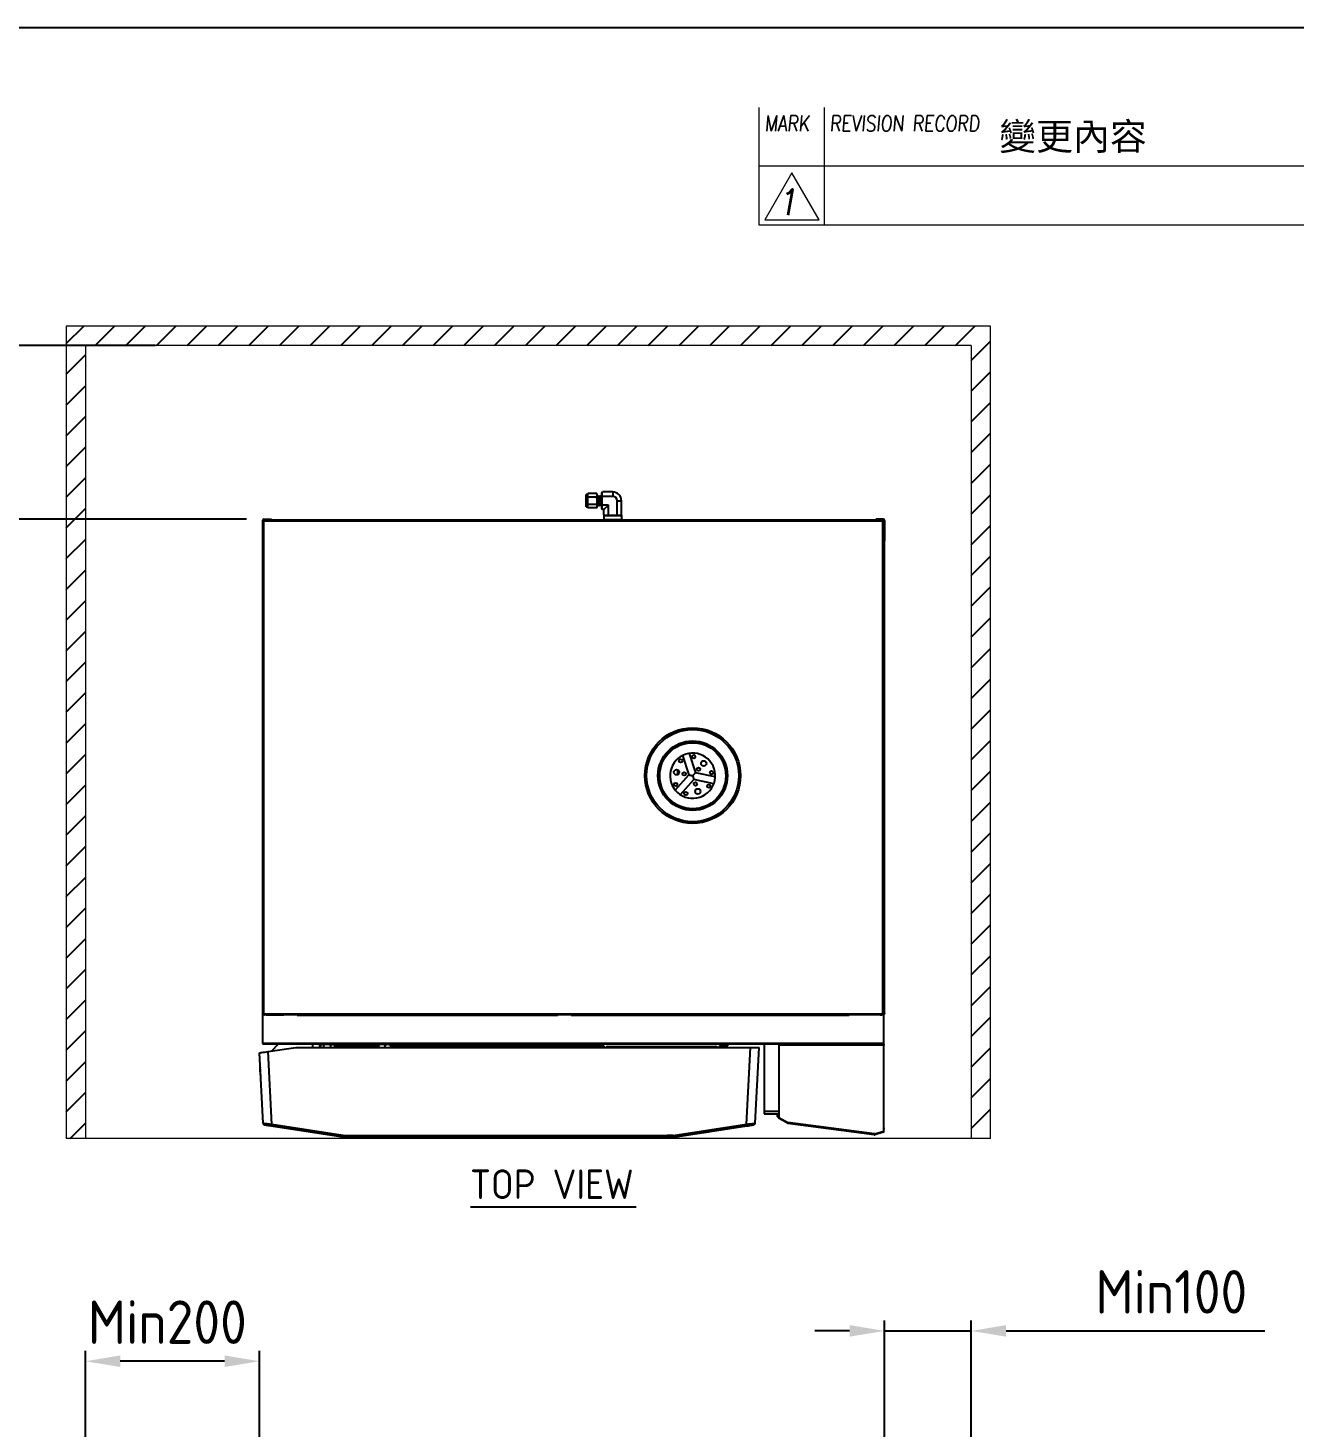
# Model space of a CAD drawing. Header units: millimetres. Extents: x 0 to 4395, y 0 to 3090.
# Drawn here: x 1574 to 3031, y 1479 to 3090 of the extents above; entities that cross this region are included whole.
import ezdxf

# ---------------------------------------------------------------- set-up
doc = ezdxf.new("R2010")
doc.units = ezdxf.units.MM
doc.header["$LTSCALE"] = 10
doc.header["$PDSIZE"] = -1
doc.linetypes.add('HIDDEN', pattern=[1.905, 1.27, -0.635])
for name, color, linetype in [('D', 102, 'Continuous'), ('H', 2, 'HIDDEN'), ('T', 4, 'Continuous')]:
    doc.layers.add(name, color=color, linetype=linetype)
doc.layers.add('F', color=7, linetype='Continuous', lineweight=15)
doc.layers.add('S', color=4, linetype='Continuous', lineweight=15)
doc.styles.get("Standard").update_dxf_attribs({"font": 'KAIU.TTF'})
doc.styles.add('STU25', font='isocp2.shx')
doc.styles.add('Text', font='romans.shx', dxfattribs={"width": 0.8, "oblique": 10})
doc.dimstyles.new('STU25', dxfattribs={"dimscale": 20, "dimtxt": 2.5, "dimasz": 2, "dimexe": 0.6, "dimexo": 1, "dimgap": 1, "dimtad": 1, "dimdsep": 46, "dimtxsty": 'STU25', "dimcen": 2, "dimazin": 2, "dimtfac": 1, "dimtmove": 0, "dimatfit": 3, "dimfxl": 0, "dimtolj": 1, "dimtzin": 0, "dimarcsym": 0})

# ---------------------------------------------------------------- blocks, each defined once
blk = doc.blocks.new('*D13')
at = {"layer": 'D', "color": 0, "lineweight": -2}
for p, q in [((1639.7, 1466.1), (1639.7, 1567.9)), ((1839.7, 1285.8), (1839.7, 1567.9)), ((1799.7, 1555.9), (1679.7, 1555.9))]:
    blk.add_line(p, q, dxfattribs=at)
at = {"layer": 'D', "color": 0}
for points in [[(1679.7, 1562.6), (1679.7, 1549.3), (1639.7, 1555.9)], [(1799.7, 1549.3), (1799.7, 1562.6), (1839.7, 1555.9)]]:
    blk.add_solid(points, dxfattribs=at)
at = {"layer": 'Defpoints', "color": 0}
for p in [(1639.7, 1555.9), (1639.7, 1446.1), (1839.7, 1265.8)]:
    blk.add_point(p, dxfattribs=at)
at = {"layer": 'D', "color": 0, "insert": (1733.8, 1600.9), "char_height": 50, "attachment_point": 5, "style": 'STU25'}
blk.add_mtext('\\A1;Min200', dxfattribs=at)
blk = doc.blocks.new('*D14')
at = {"layer": 'D', "color": 0, "lineweight": -2}
for p, q in [((2558.7, 1349.1), (2558.7, 1602.8)), ((2658.7, 1466.1), (2658.7, 1602.8)), ((2518.7, 1590.8), (2478.7, 1590.8)), ((2558.7, 1590.8), (2658.7, 1590.8)), ((2698.7, 1590.8), (2996.3, 1590.8))]:
    blk.add_line(p, q, dxfattribs=at)
at = {"layer": 'D', "color": 0}
for points in [[(2518.7, 1584.2), (2518.7, 1597.5), (2558.7, 1590.8)], [(2698.7, 1597.5), (2698.7, 1584.2), (2658.7, 1590.8)]]:
    blk.add_solid(points, dxfattribs=at)
at = {"layer": 'Defpoints', "color": 0}
for p in [(2658.7, 1590.8), (2658.7, 1446.1), (2558.7, 1329.1)]:
    blk.add_point(p, dxfattribs=at)
at = {"layer": 'D', "color": 0, "insert": (2888.8, 1635.8), "char_height": 50, "attachment_point": 5, "style": 'STU25'}
blk.add_mtext('\\A1;Min100', dxfattribs=at)
blk = doc.blocks.new('*D15')
at = {"layer": 'D', "color": 0, "lineweight": -2}
for p, q in [((1719.7, 2724.8), (1464.4, 2724.8)), ((1476.4, 2564.8), (1476.4, 2684.8)), ((1825, 2524.8), (1464.4, 2524.8)), ((1476.4, 2524.8), (1476.4, 2199.7))]:
    blk.add_line(p, q, dxfattribs=at)
at = {"layer": 'D', "color": 0}
for points in [[(1483.1, 2684.8), (1469.8, 2684.8), (1476.4, 2724.8)], [(1469.8, 2564.8), (1483.1, 2564.8), (1476.4, 2524.8)]]:
    blk.add_solid(points, dxfattribs=at)
at = {"layer": 'Defpoints', "color": 0}
for p in [(1476.4, 2724.8), (1739.7, 2724.8), (1845, 2524.8)]:
    blk.add_point(p, dxfattribs=at)
at = {"layer": 'D', "color": 0, "insert": (1431.4, 2312.2), "char_height": 50, "attachment_point": 5, "rotation": 90, "style": 'STU25'}
blk.add_mtext('\\A1;Min200', dxfattribs=at)

msp = doc.modelspace()

# ---------------------------------------------------------------- hatches: boundary and pattern name
at = {"layer": 'H', "ltscale": 5}
h = msp.add_hatch(dxfattribs=at)
h.set_pattern_fill('ANSI31', color=256, scale=200, style=0)
h.set_pattern_definition([(45, (193656.43, 13428.343), (-17.6776695, 17.6776695), [])])
h.paths.add_polyline_path([(1617.451, 2746.992), (1617.451, 1812.367), (1639.673, 1812.367), (1639.673, 2724.77), (2658.672, 2724.77), (2658.672, 1812.367), (2680.894, 1812.367), (2680.894, 2746.992)])

# ---------------------------------------------------------------- linework, layer by layer
at = {"color": 7, "linetype": 'Continuous', "lineweight": 25}
for p, q in [((2215.819, 2553.166), (2215.692, 2553.039)), ((2215.692, 2539.005), (2215.692, 2553.039)), ((2216.962, 2553.166), (2215.819, 2553.166)), ((2215.819, 2553.166), (2215.819, 2538.878)), ((2217.6, 2554.271), (2216.962, 2553.166)), ((2216.962, 2552.209), (2216.962, 2553.166)), ((2216.962, 2546.022), (2216.962, 2552.209)), ((2216.962, 2539.835), (2216.962, 2546.022)), ((2227.754, 2554.271), (2217.6, 2554.271)), ((2227.754, 2550.146), (2217.6, 2550.146)), ((2228.392, 2553.166), (2227.754, 2554.271)), ((2228.392, 2552.209), (2228.392, 2553.166)), ((2228.392, 2546.022), (2228.392, 2552.209)), ((2228.392, 2539.835), (2228.392, 2546.022)), ((2228.932, 2551.578), (2228.773, 2551.578)), ((2230.202, 2551.578), (2230.043, 2551.578)), ((2230.654, 2550.69), (2230.667, 2550.745)), ((2231.586, 2551.402), (2231.41, 2551.578)), ((2231.41, 2550.959), (2231.41, 2551.578)), ((2231.924, 2550.699), (2231.932, 2550.737)), ((2232.372, 2550.616), (2232.162, 2550.825)), ((2233.472, 2550.616), (2232.372, 2550.616)), ((2232.372, 2541.428), (2232.372, 2550.616)), ((2234.252, 2556.104), (2233.472, 2554.753)), ((2233.472, 2554.753), (2233.472, 2553.583)), ((2233.472, 2553.583), (2233.472, 2546.022)), ((2233.472, 2546.022), (2233.472, 2538.46)), ((2246.172, 2556.104), (2234.252, 2556.104)), ((2246.172, 2551.063), (2234.252, 2551.063)), ((2246.172, 2556.104), (2246.172, 2551.063)), ((2251.213, 2546.022), (2256.254, 2546.022)), ((2251.213, 2529.853), (2251.213, 2546.022)), ((2256.254, 2529.853), (2256.254, 2546.022)), ((2215.692, 2539.005), (2215.819, 2538.878)), ((2215.819, 2538.878), (2216.962, 2538.878)), ((2216.962, 2538.878), (2216.962, 2539.835)), ((2216.962, 2538.878), (2217.6, 2537.773)), ((2227.754, 2541.898), (2217.6, 2541.898)), ((2227.754, 2537.773), (2217.6, 2537.773)), ((2227.754, 2537.773), (2228.392, 2538.878)), ((2228.392, 2538.878), (2228.392, 2539.835)), ((2229.408, 2540.466), (2229.567, 2540.466)), ((2230.678, 2540.466), (2230.837, 2540.466)), ((2231.771, 2540.827), (2232.372, 2541.428)), ((2232.372, 2541.428), (2233.472, 2541.428)), ((2233.472, 2538.46), (2233.472, 2537.291)), ((2233.472, 2537.291), (2234.252, 2535.94)), ((2241.131, 2540.981), (2234.252, 2540.981)), ((2236.09, 2535.94), (2234.252, 2535.94)), ((2241.131, 2540.981), (2236.09, 2535.94)), ((2236.09, 2529.853), (2236.09, 2535.94)), ((2236.09, 2529.853), (2237.441, 2529.073)), ((2241.131, 2529.853), (2241.131, 2540.981)), ((2254.903, 2529.073), (2256.254, 2529.853)), ((1843.172, 2523.77), (1844.272, 2523.77)), ((1843.172, 2523.77), (1843.172, 1955.82)), ((1844.272, 2523.77), (1844.272, 2522.67)), ((2557.072, 2523.77), (1844.272, 2523.77)), ((1844.272, 2522.67), (1844.272, 1955.82)), ((2557.072, 2522.67), (1844.272, 2522.67)), ((1844.972, 2523.77), (1844.972, 2524.77)), ((1844.972, 2524.77), (1851.672, 2524.77)), ((1851.672, 2523.77), (1851.672, 2524.77)), ((1851.672, 2524.77), (1853.672, 2524.77)), ((1853.672, 2524.77), (1853.672, 2523.77)), ((2235.772, 2528.755), (2235.772, 2523.987)), ((2256.254, 2529.073), (2236.09, 2529.073)), ((2256.571, 2523.987), (2256.571, 2528.755)), ((2548.672, 2524.77), (2548.672, 2523.77)), ((2550.672, 2524.77), (2548.672, 2524.77)), ((2550.672, 2523.77), (2550.672, 2524.77)), ((2557.372, 2524.77), (2550.672, 2524.77)), ((2557.072, 2523.77), (2557.072, 2522.67)), ((2557.072, 2523.77), (2558.172, 2523.77)), ((2557.072, 1955.82), (2557.072, 2522.67)), ((2557.372, 2523.77), (2557.372, 2524.77)), ((2558.172, 1955.82), (2558.172, 2523.77)), ((2558.672, 2523.47), (2558.672, 2499.77)), ((2558.172, 2499.77), (2558.672, 2499.77)), ((2558.672, 1955.82), (2558.672, 2499.77)), ((2333.983, 2255.32), (2341.255, 2233.099)), ((2326.38, 2252.832), (2333.652, 2230.611)), ((2318.044, 2213.202), (2333.652, 2230.611)), ((2320.965, 2230.855), (2320.965, 2236.288)), ((2324, 2207.862), (2339.608, 2225.27)), ((2362.489, 2220.457), (2339.608, 2225.27)), ((2364.136, 2228.286), (2341.255, 2233.099)), ((1843.172, 1955.82), (1844.272, 1955.82)), ((1843.172, 1955.82), (1843.172, 1954.77)), ((1844.172, 1954.77), (1843.172, 1954.77)), ((1843.172, 1954.66), (1843.172, 1921.67)), ((1883.172, 1954.66), (1843.172, 1954.66)), ((1844.172, 1954.77), (1844.172, 1955.82)), ((1844.172, 1954.949), (1844.272, 1954.882)), ((1844.272, 1955.82), (2557.072, 1955.82)), ((1844.272, 1954.77), (1844.272, 1955.82)), ((1844.272, 1954.77), (2557.072, 1954.77)), ((1845.172, 1954.77), (1845.172, 1954.67)), ((1845.672, 1954.77), (1845.672, 1954.67)), ((1847.472, 1954.67), (1845.672, 1954.67)), ((1846.372, 1954.66), (1846.372, 1954.67)), ((1847.472, 1954.67), (1867.672, 1954.67)), ((1850.372, 1954.67), (1850.372, 1954.66)), ((1850.472, 1954.67), (1850.472, 1954.66)), ((1852.472, 1954.67), (1852.472, 1954.66)), ((1883.172, 1954.67), (1883.172, 1954.77)), ((2183.172, 1954.67), (1883.172, 1954.67)), ((1883.172, 1954.67), (1883.172, 1954.66)), ((1883.172, 1954.66), (2183.172, 1954.66)), ((1883.172, 1954.66), (1883.172, 1953.65)), ((2183.172, 1953.65), (1883.172, 1953.65)), ((2183.172, 1954.77), (2183.172, 1954.67)), ((2183.172, 1954.66), (2183.172, 1954.67)), ((2198.172, 1954.66), (2183.172, 1954.66)), ((2183.172, 1953.65), (2183.172, 1954.66)), ((2184.272, 1954.66), (2184.272, 1954.77)), ((2198.172, 1954.67), (2198.172, 1954.77)), ((2198.172, 1954.67), (2198.172, 1954.66)), ((2198.172, 1954.66), (2518.172, 1954.66)), ((2198.172, 1954.66), (2198.172, 1953.65)), ((2518.172, 1953.65), (2198.172, 1953.65)), ((2518.172, 1954.77), (2518.172, 1954.67)), ((2518.172, 1954.66), (2518.172, 1954.67)), ((2518.172, 1953.65), (2518.172, 1954.66)), ((2558.172, 1954.66), (2518.172, 1954.66)), ((2530.672, 1954.77), (2530.672, 1954.67)), ((2532.472, 1954.67), (2530.672, 1954.67)), ((2553.872, 1954.67), (2532.472, 1954.67)), ((2546.972, 1954.66), (2546.972, 1954.67)), ((2548.872, 1954.66), (2548.872, 1954.67)), ((2550.872, 1954.66), (2550.872, 1954.67)), ((2550.972, 1954.66), (2550.972, 1954.67)), ((2553.872, 1954.67), (2555.672, 1954.67)), ((2554.972, 1954.67), (2554.972, 1954.66)), ((2555.672, 1954.77), (2555.672, 1954.67)), ((2556.172, 1954.67), (2556.172, 1954.77)), ((2557.072, 1955.82), (2557.072, 1954.77)), ((2557.072, 1955.82), (2558.172, 1955.82)), ((2557.172, 1954.882), (2557.072, 1954.949)), ((2557.172, 1955.82), (2557.172, 1954.77)), ((2557.172, 1954.77), (2558.172, 1954.77)), ((2558.172, 1955.82), (2558.672, 1955.82)), ((2558.172, 1954.77), (2558.172, 1955.82)), ((2558.172, 1921.67), (2558.172, 1954.66)), ((1844.182, 1921.67), (1843.172, 1921.67)), ((2557.162, 1921.67), (1844.182, 1921.67)), ((1844.182, 1921.67), (1844.182, 1920.66)), ((2557.162, 1920.66), (1844.182, 1920.66)), ((1861.172, 1920.66), (1853.724, 1912.864)), ((1901.172, 1916.865), (1901.172, 1920.66)), ((1908.672, 1920.66), (1908.672, 1918.91)), ((1910.136, 1920.16), (1910.136, 1916.865)), ((1911.272, 1920.66), (1910.502, 1920.335)), ((1913.397, 1920.16), (1913.397, 1916.865)), ((1921.433, 1920.16), (1921.433, 1916.865)), ((1925.842, 1920.335), (1925.072, 1920.66)), ((1926.207, 1920.16), (1925.823, 1920.29)), ((1926.207, 1920.16), (1926.207, 1916.865)), ((1975.795, 1920.16), (1975.795, 1916.865)), ((1976.623, 1920.16), (1976.623, 1916.865)), ((1984, 1920.16), (1984, 1916.865)), ((1990.549, 1920.16), (1990.549, 1916.865)), ((2226.552, 1918.66), (2226.552, 1920.66)), ((2226.552, 1918.66), (2229.552, 1918.66)), ((2229.302, 1918.66), (2232.411, 1916.865)), ((2229.552, 1918.66), (2229.552, 1920.66)), ((2229.552, 1918.66), (2236.094, 1918.66)), ((2235.594, 1916.865), (2235.594, 1918.66)), ((2240.609, 1918.16), (2364.495, 1918.16)), ((2240.609, 1917.66), (2240.609, 1918.16)), ((2364.495, 1917.66), (2240.609, 1917.66)), ((2298.522, 1916.865), (2298.536, 1917.66)), ((2300.98, 1916.865), (2300.561, 1917.66)), ((2304.499, 1917.66), (2304.137, 1916.865)), ((2306.568, 1917.66), (2306.581, 1916.865)), ((2364.495, 1917.66), (2364.495, 1918.16)), ((2369.01, 1918.66), (2375.552, 1918.66)), ((2369.51, 1918.66), (2369.51, 1916.865)), ((2375.802, 1918.66), (2372.693, 1916.865)), ((2375.552, 1918.66), (2375.552, 1920.66)), ((2375.552, 1918.66), (2378.552, 1918.66)), ((2378.552, 1918.66), (2378.552, 1920.66)), ((2420.472, 1920.66), (2420.472, 1843.763)), ((2437.172, 1920.66), (2437.172, 1919.56)), ((2437.172, 1919.56), (2437.172, 1836.295)), ((2558.172, 1919.56), (2437.172, 1919.56)), ((2438.172, 1920.655), (2438.172, 1920.66)), ((2558.172, 1921.67), (2557.162, 1921.67)), ((2557.162, 1920.66), (2557.162, 1921.67)), ((2557.172, 1920.66), (2557.162, 1920.66)), ((2557.172, 1920.66), (2558.172, 1920.66)), ((2557.172, 1920.66), (2557.172, 1920.655)), ((2558.172, 1920.66), (2558.172, 1919.56)), ((2558.172, 1820.49), (2558.172, 1919.56)), ((1843.916, 1829.88), (1839.673, 1910.835)), ((1849.634, 1912.273), (1881.439, 1916.865)), ((1854.016, 1828.649), (1849.634, 1912.273)), ((1881.439, 1916.865), (2404.59, 1916.865)), ((2399.966, 1828.624), (2404.59, 1916.865)), ((2410.066, 1829.856), (2414.626, 1916.865)), ((2420.472, 1843.763), (2437.172, 1843.763)), ((2420.472, 1843.763), (2420.472, 1840.763)), ((2420.472, 1840.763), (2437.172, 1840.763)), ((2435.825, 1837.235), (2435.829, 1840.763)), ((2436.825, 1837.233), (2435.825, 1837.235)), ((2436.875, 1837.147), (2436.373, 1836.281)), ((2436.825, 1837.233), (2436.829, 1840.763)), ((2437.172, 1836.974), (2436.875, 1837.147)), ((1845.621, 1828), (1938.334, 1813.913)), ((1853.714, 1826.767), (1938.152, 1813.918)), ((1854.016, 1828.649), (1938.3, 1815.823)), ((2315.841, 1815.823), (2399.966, 1828.624)), ((2315.989, 1813.918), (2400.268, 1826.743)), ((2356.285, 1820.061), (2364.289, 1821.276)), ((2393.522, 1825.718), (2364.29, 1821.276)), ((2408.362, 1827.974), (2407.838, 1827.894)), ((2408.361, 1827.974), (2408.362, 1827.974)), ((2437.33, 1835.728), (2436.373, 1836.281)), ((2437.172, 1836.295), (2447.657, 1830.757)), ((2447.375, 1829.769), (2437.722, 1835.342)), ((2547.465, 1817.643), (2447.657, 1830.757)), ((2547.081, 1816.584), (2447.781, 1829.631)), ((2547.465, 1817.643), (2558.172, 1820.49)), ((2558.172, 1824.424), (2558.174, 1824.356)), ((2558.174, 1824.356), (2558.172, 1822.828)), ((1938.153, 1813.918), (1944.831, 1813.95)), ((1938.3, 1815.823), (1945.222, 1815.855)), ((1944.831, 1813.95), (1945.179, 1813.951)), ((2308.919, 1813.951), (1945.179, 1813.951)), ((1945.222, 1815.855), (2308.919, 1815.855)), ((2309.347, 1815.854), (2308.919, 1815.855)), ((2308.919, 1813.951), (2308.919, 1815.855)), ((2309.339, 1813.949), (2308.919, 1813.951)), ((2315.989, 1813.918), (2309.341, 1813.95)), ((2315.841, 1815.823), (2309.347, 1815.854)), ((2315.753, 1813.904), (2349.44, 1819.023)), ((2547.64, 1817.69), (2547.464, 1817.64)), ((2557.374, 1819.432), (2547.526, 1816.617)), ((2557.37, 1819.424), (2552.447, 1818.024)), ((2557.37, 1819.424), (2557.368, 1819.428))]:
    msp.add_line(p, q, dxfattribs=at)
at = {"color": 8, "linetype": 'Continuous', "lineweight": 25}
for p, q in [((2256.571, 2528.755), (2235.772, 2528.755)), ((2256.571, 2523.987), (2235.772, 2523.987)), ((2558.172, 2523.47), (2558.672, 2523.47)), ((1845.172, 1954.67), (1845.672, 1954.67)), ((1847.472, 1954.77), (1847.472, 1954.67)), ((2332.927, 1954.67), (2198.172, 1954.67)), ((2518.172, 1954.67), (2507.417, 1954.67)), ((2532.472, 1954.77), (2532.472, 1954.67)), ((2553.872, 1954.77), (2553.872, 1954.67)), ((2556.172, 1954.67), (2555.672, 1954.67)), ((1910.136, 1918.91), (1908.672, 1918.91)), ((1975.795, 1918.91), (1926.207, 1918.91)), ((2226.552, 1918.91), (1990.549, 1918.91)), ((2236.094, 1918.66), (2236.094, 1916.865)), ((2369.01, 1916.865), (2369.01, 1918.66)), ((2438.015, 1835.85), (2437.722, 1835.342)), ((2447.375, 1829.769), (2447.672, 1830.284)), ((2558.174, 1824.356), (2558.172, 1824.356)), ((1949.675, 1813.951), (1949.467, 1813.926)), ((2304.677, 1813.925), (2304.466, 1813.951)), ((2547.35, 1817.234), (2547.526, 1816.617)), ((2557.374, 1819.432), (2557.15, 1820.218))]:
    msp.add_line(p, q, dxfattribs=at)
at = {"color": 7, "linetype": 'Continuous', "lineweight": 25, "flags": 128}
for points in [[(2333.652, 2230.611), (2333.721, 2230.596), (2333.925, 2230.553), (2334.258, 2230.483), (2334.709, 2230.388), (2335.267, 2230.271), (2335.912, 2230.135), (2336.626, 2229.985), (2337.387, 2229.825), (2338.172, 2229.66)], [(2338.172, 2229.66), (2338.707, 2230.257), (2339.226, 2230.836), (2339.714, 2231.379), (2340.154, 2231.87), (2340.534, 2232.294), (2340.842, 2232.638), (2341.069, 2232.891), (2341.208, 2233.047), (2341.255, 2233.099)], [(2338.172, 2229.66), (2338.421, 2228.898), (2338.663, 2228.159), (2338.89, 2227.465), (2339.095, 2226.838), (2339.272, 2226.297), (2339.416, 2225.858), (2339.522, 2225.535), (2339.587, 2225.337), (2339.608, 2225.27)], [(1867.672, 1954.67), (1868.257, 1954.728), (1868.44, 1954.77)], [(2332.367, 1954.77), (2332.587, 1954.718), (2333.172, 1954.66)], [(2507.172, 1954.66), (2507.757, 1954.718), (2507.977, 1954.77)], [(1908.672, 1918.91), (1908.811, 1917.496), (1908.966, 1916.865)], [(1839.673, 1910.835), (1839.864, 1910.863), (1840.431, 1910.944), (1841.351, 1911.077), (1842.589, 1911.256), (1844.098, 1911.474), (1845.82, 1911.722), (1847.689, 1911.992), (1849.634, 1912.273)]]:
    msp.add_lwpolyline(points, dxfattribs=at)
at = {"color": 7, "linetype": 'Continuous', "lineweight": 25}
for centre, radius in [((2338.172, 2229.77), 55), ((2338.172, 2229.77), 53), ((2338.172, 2229.77), 40), ((2338.172, 2229.77), 39), ((2338.172, 2229.66), 38), ((2324.291, 2246.728), 2), ((2339.277, 2251.632), 2), ((2350.856, 2243.806), 3.05), ((2319.579, 2233.571), 3.05), ((2328.386, 2231.719), 2), ((2344.848, 2237.105), 2), ((2359.894, 2233.147), 2), ((2318.591, 2219.631), 2), ((2330.331, 2209.105), 2), ((2341.282, 2220.156), 2), ((2344.081, 2211.602), 3.05), ((2356.648, 2217.717), 2)]:
    msp.add_circle(centre, radius, dxfattribs=at)
for centre, radius, start, end in [((2246.172, 2546.022), 10.082, 0, 90), ((2246.172, 2546.022), 5.041, 0, 90), ((1844.972, 2523.47), 1.3, 90, 166.657636), ((2236.09, 2528.755), 0.318, 90, 180), ((2236.09, 2523.987), 0.318, 180, 223.238703), ((2256.254, 2528.755), 0.318, 0, 90), ((2256.254, 2523.987), 0.317, 316.761297, 0), ((2557.372, 2523.47), 1.3, 0, 90), ((2338.172, 2229.66), 26, 348.120225, 108.120225), ((2338.172, 2229.66), 26, 108.120225, 228.120225), ((2338.172, 2229.66), 26, 228.120225, 348.120225), ((1845.162, 1954.67), 0.01, 270, 0), ((1847.162, 1954.67), 0.01, 270, 0), ((2554.182, 1954.67), 0.01, 180, 270), ((2556.182, 1954.67), 0.01, 180, 270), ((1844.182, 1921.67), 1.01, 180, 270), ((1844.182, 1921.67), 0.01, 180, 270), ((2438.272, 1919.56), 1.1, 90, 180), ((2557.072, 1919.56), 1.1, 0, 90), ((2557.162, 1921.67), 1.01, 270, 0), ((2557.162, 1921.67), 0.01, 270, 0), ((1860.172, 1890.66), 20, 169.108177, 196.891823), ((2436.925, 1837.233), 1.1, 179.92497, 239.92497), ((2436.925, 1837.233), 0.1, 179.92497, 239.92497), ((1845.923, 1829.986), 2.01, 183.012302, 261.344613), ((2408.059, 1829.961), 2.01, 278.655828, 356.99952), ((2408.059, 1829.961), 2.01, 278.654613, 357.000076), ((2438.272, 1836.295), 1.1, 180, 240), ((2447.925, 1830.722), 1.1, 240, 262.514756), ((2557.072, 1820.49), 1.1, 285.950137, 0), ((2547.224, 1817.675), 1.1, 262.514756, 285.950137)]:
    msp.add_arc(centre, radius, start, end, dxfattribs=at)
at = {"color": 8, "linetype": 'Continuous', "lineweight": 25}
for centre, radius, start, end in [((2242.828, 1914.675), 2.985, 90.015586, 132.804961), ((2247.949, 1916.9), 4.224, 169.634198, 180.474135), ((2357.157, 1916.9), 4.222, 359.523306, 10.368627), ((2362.276, 1914.675), 2.985, 47.1949, 89.984428)]:
    msp.add_arc(centre, radius, start, end, dxfattribs=at)
for centre, start_param, end_param in [((2240.609, 1914.66), 4.71238898, 5.6016321), ((2364.495, 1914.66), 3.82314587, 4.71238898)]:
    msp.add_ellipse(centre, major_axis=(-3.511, 0), ratio=0.99672905, start_param=start_param, end_param=end_param, dxfattribs=at)
at = {"color": 7, "linetype": 'Continuous', "lineweight": 25}
for centre, major_axis, ratio, start_param, end_param in [((2240.609, 1914.66), (3.013, 0), 0.99564525, 1.57079633, 2.31592597), ((2302.552, 1870.7), (-0.397, 54.38), 0.20674971, 0.52700453, 0.55531439), ((2302.552, 1870.7), (0.397, 54.38), 0.20674971, 5.72787092, 5.75618078), ((2364.495, 1914.66), (3.013, 0), 0.99564525, 0.82566668, 1.57079633)]:
    msp.add_ellipse(centre, major_axis=major_axis, ratio=ratio, start_param=start_param, end_param=end_param, dxfattribs=at)
for points, knots in [([(2217.6, 2554.271), (2217.422, 2553.936), (2217.062, 2553.26), (2216.995, 2552.561), (2216.962, 2552.209)], [0, 0, 0, 0, 0.4954565, 1, 1, 1, 1]), ([(2216.962, 2552.209), (2216.963, 2552.16), (2216.972, 2551.463), (2217.297, 2550.781), (2217.6, 2550.146)], [0, 0, 0, 0, 0.07021967, 1, 1, 1, 1]), ([(2217.6, 2550.146), (2217.504, 2549.8), (2217.13, 2548.456), (2217.033, 2547.059), (2216.962, 2546.022)], [0, 0, 0, 0, 0.25755206, 1, 1, 1, 1]), ([(2216.962, 2546.022), (2216.971, 2545.647), (2217.007, 2544.251), (2217.349, 2542.892), (2217.6, 2541.898)], [0, 0, 0, 0, 0.26863427, 1, 1, 1, 1]), ([(2228.392, 2552.209), (2228.391, 2552.258), (2228.382, 2552.954), (2228.057, 2553.636), (2227.754, 2554.271)], [0, 0, 0, 0, 0.07022029, 1, 1, 1, 1]), ([(2227.754, 2550.146), (2227.932, 2550.481), (2228.292, 2551.157), (2228.358, 2551.856), (2228.392, 2552.209)], [0, 0, 0, 0, 0.49545846, 1, 1, 1, 1]), ([(2228.392, 2546.022), (2228.32, 2547.059), (2228.224, 2548.456), (2227.85, 2549.8), (2227.754, 2550.146)], [0, 0, 0, 0, 0.742447927, 1, 1, 1, 1]), ([(2227.754, 2541.898), (2228.004, 2542.892), (2228.347, 2544.251), (2228.382, 2545.647), (2228.392, 2546.022)], [0, 0, 0, 0, 0.73136572, 1, 1, 1, 1]), ([(2228.166, 2550.673), (2228.172, 2550.66), (2228.195, 2550.614), (2228.238, 2550.228), (2228.288, 2549.554), (2228.337, 2548.636), (2228.373, 2547.92), (2228.391, 2547.51), (2228.392, 2547.49)], [0, 0, 0, 0, 0.08911066, 0.31599282, 0.54008573, 0.76185608, 0.98855917, 1, 1, 1, 1]), ([(2228.801, 2551.522), (2228.721, 2551.387), (2228.562, 2551.116), (2228.403, 2550.844), (2228.324, 2550.709)], [0, 0, 0, 0, 0.50001408, 1, 1, 1, 1]), ([(2228.392, 2550.222), (2228.409, 2550.03), (2228.445, 2549.619), (2228.496, 2548.623), (2228.556, 2547.411), (2228.612, 2546.078), (2228.667, 2544.743), (2228.727, 2543.512), (2228.782, 2542.471), (2228.839, 2541.732), (2228.886, 2541.344), (2228.912, 2541.344), (2228.919, 2541.344)], [0, 0, 0, 0, 0.09414301, 0.20093182, 0.31012621, 0.4177943, 0.52515299, 0.63438588, 0.74136075, 0.84945944, 0.9585354, 1, 1, 1, 1]), ([(2228.466, 2545.783), (2228.473, 2545.596), (2228.497, 2545.011), (2228.541, 2544.065), (2228.593, 2543.046), (2228.64, 2542.211), (2228.692, 2541.619), (2228.742, 2541.291), (2228.772, 2541.31), (2228.786, 2541.318)], [0, 0, 0, 0, 0.074594694, 0.233813677, 0.392448533, 0.547883636, 0.706788047, 0.865802698, 1, 1, 1, 1]), ([(2229.408, 2540.507), (2229.405, 2540.494), (2229.377, 2540.37), (2229.322, 2540.882), (2229.247, 2542.039), (2229.171, 2543.826), (2229.094, 2545.9), (2229.02, 2547.985), (2228.943, 2549.796), (2228.876, 2550.957), (2228.816, 2551.549), (2228.785, 2551.501), (2228.773, 2551.483)], [0, 0, 0, 0, 0.01462281, 0.13457247, 0.25386078, 0.37345256, 0.49313961, 0.6123332, 0.7307736, 0.84805182, 0.93990434, 1, 1, 1, 1]), ([(2229.384, 2550.718), (2229.304, 2550.854), (2229.148, 2551.121), (2228.991, 2551.389), (2228.915, 2551.52)], [0, 0, 0, 0, 0.50833151, 1, 1, 1, 1]), ([(2228.932, 2551.562), (2228.949, 2551.533), (2228.984, 2551.472), (2229.043, 2550.835), (2229.103, 2549.734), (2229.167, 2548.24), (2229.231, 2546.579), (2229.284, 2544.999), (2229.344, 2543.501), (2229.401, 2542.203), (2229.455, 2541.195), (2229.515, 2540.61), (2229.554, 2540.386), (2229.575, 2540.488), (2229.578, 2540.5)], [0, 0, 0, 0, 0.08021701, 0.1692668, 0.26150975, 0.37194327, 0.4604702, 0.54740134, 0.63634384, 0.72438926, 0.81165533, 0.90070385, 0.98814115, 1, 1, 1, 1]), ([(2229.408, 2550.736), (2229.422, 2550.722), (2229.452, 2550.691), (2229.503, 2550.289), (2229.554, 2549.629), (2229.602, 2548.739), (2229.654, 2547.68), (2229.706, 2546.516), (2229.753, 2545.324), (2229.806, 2544.173), (2229.858, 2543.139), (2229.905, 2542.284), (2229.957, 2541.665), (2230.009, 2541.302), (2230.041, 2541.305), (2230.056, 2541.306)], [0, 0, 0, 0, 0.06629946, 0.14518918, 0.22335235, 0.30036344, 0.37915786, 0.45756718, 0.53446736, 0.61311937, 0.6917285, 0.76861644, 0.84708036, 0.92584348, 1, 1, 1, 1]), ([(2229.567, 2550.715), (2229.576, 2550.72), (2229.604, 2550.733), (2229.655, 2550.366), (2229.712, 2549.647), (2229.766, 2548.628), (2229.826, 2547.41), (2229.882, 2546.079), (2229.937, 2544.743), (2229.997, 2543.512), (2230.052, 2542.471), (2230.109, 2541.732), (2230.156, 2541.344), (2230.182, 2541.344), (2230.189, 2541.344)], [0, 0, 0, 0, 0.048556479, 0.140857507, 0.232638933, 0.323100866, 0.415600593, 0.506807373, 0.597752062, 0.690284399, 0.780903947, 0.872475493, 0.964874898, 1, 1, 1, 1]), ([(2230.071, 2551.522), (2229.991, 2551.387), (2229.832, 2551.116), (2229.673, 2550.844), (2229.594, 2550.709)], [0, 0, 0, 0, 0.50001408, 1, 1, 1, 1]), ([(2230.678, 2540.507), (2230.675, 2540.494), (2230.647, 2540.37), (2230.592, 2540.882), (2230.517, 2542.039), (2230.441, 2543.826), (2230.364, 2545.9), (2230.29, 2547.985), (2230.213, 2549.796), (2230.146, 2550.957), (2230.086, 2551.549), (2230.055, 2551.501), (2230.043, 2551.483)], [0, 0, 0, 0, 0.01462281, 0.13457247, 0.25386078, 0.37345256, 0.49313961, 0.6123332, 0.7307736, 0.84805182, 0.93990434, 1, 1, 1, 1]), ([(2230.654, 2550.718), (2230.574, 2550.854), (2230.418, 2551.121), (2230.261, 2551.389), (2230.185, 2551.52)], [0, 0, 0, 0, 0.50833149, 1, 1, 1, 1]), ([(2230.202, 2551.562), (2230.219, 2551.533), (2230.254, 2551.472), (2230.313, 2550.835), (2230.373, 2549.734), (2230.437, 2548.24), (2230.501, 2546.579), (2230.554, 2544.999), (2230.614, 2543.501), (2230.671, 2542.203), (2230.725, 2541.195), (2230.785, 2540.61), (2230.824, 2540.386), (2230.845, 2540.488), (2230.848, 2540.5)], [0, 0, 0, 0, 0.080217011, 0.169266803, 0.261509749, 0.371943269, 0.460470199, 0.547401338, 0.63634384, 0.724389256, 0.811655335, 0.900703849, 0.988141155, 1, 1, 1, 1]), ([(2230.678, 2550.727), (2230.691, 2550.721), (2230.719, 2550.707), (2230.768, 2550.34), (2230.819, 2549.706), (2230.867, 2548.835), (2230.919, 2547.79), (2230.971, 2546.633), (2231.019, 2545.441), (2231.07, 2544.283), (2231.123, 2543.233), (2231.171, 2542.361), (2231.222, 2541.706), (2231.275, 2541.355), (2231.307, 2541.23), (2231.325, 2541.303), (2231.325, 2541.307)], [0, 0, 0, 0, 0.0583209, 0.13726482, 0.21572503, 0.29276124, 0.3715756, 0.45024956, 0.5272454, 0.60588381, 0.68472492, 0.76177968, 0.84019541, 0.91915737, 0.99636884, 1, 1, 1, 1]), ([(2230.837, 2550.715), (2230.846, 2550.72), (2230.874, 2550.733), (2230.925, 2550.365), (2230.982, 2549.647), (2231.036, 2548.628), (2231.096, 2547.41), (2231.152, 2546.079), (2231.207, 2544.743), (2231.267, 2543.512), (2231.322, 2542.471), (2231.379, 2541.732), (2231.426, 2541.344), (2231.452, 2541.344), (2231.459, 2541.344)], [0, 0, 0, 0, 0.04819878, 0.14053451, 0.23235044, 0.32284638, 0.41538089, 0.50662196, 0.59760084, 0.69016796, 0.78082158, 0.87242755, 0.96486169, 1, 1, 1, 1]), ([(2231.341, 2551.522), (2231.261, 2551.387), (2231.102, 2551.116), (2230.943, 2550.844), (2230.864, 2550.709)], [0, 0, 0, 0, 0.50001406, 1, 1, 1, 1]), ([(2231.41, 2550.959), (2231.39, 2551.206), (2231.366, 2551.494), (2231.344, 2551.482), (2231.341, 2551.48)], [0, 0, 0, 0, 0.859463482, 1, 1, 1, 1]), ([(2231.41, 2550.959), (2231.424, 2550.605), (2231.453, 2549.896), (2231.496, 2548.26), (2231.541, 2546.431), (2231.582, 2544.579), (2231.629, 2542.919), (2231.669, 2541.652), (2231.713, 2540.888), (2231.739, 2540.861), (2231.751, 2540.848)], [0, 0, 0, 0, 0.13083594, 0.26174437, 0.39021566, 0.5187309, 0.64537476, 0.77149796, 0.89653648, 1, 1, 1, 1]), ([(2231.924, 2550.718), (2231.844, 2550.854), (2231.685, 2551.126), (2231.526, 2551.398), (2231.447, 2551.533)], [0, 0, 0, 0, 0.49998852, 1, 1, 1, 1]), ([(2232.235, 2546.759), (2232.179, 2547.3), (2232.067, 2548.381), (2231.915, 2549.789), (2231.759, 2550.829), (2231.636, 2551.383), (2231.571, 2551.374), (2231.557, 2551.372)], [0, 0, 0, 0, 0.227168643, 0.454331174, 0.682917522, 0.927526076, 1, 1, 1, 1]), ([(2231.948, 2550.721), (2231.959, 2550.721), (2231.986, 2550.722), (2232.032, 2550.388), (2232.084, 2549.78), (2232.132, 2548.928), (2232.184, 2547.908), (2232.218, 2547.14), (2232.235, 2546.759)], [0, 0, 0, 0, 0.11565832, 0.29433884, 0.47248253, 0.64695205, 0.82526356, 1, 1, 1, 1]), ([(2232.154, 2550.817), (2232.167, 2550.768), (2232.193, 2550.673), (2232.221, 2550.12), (2232.235, 2549.848)], [0, 0, 0, 0, 0.50951931, 1, 1, 1, 1]), ([(2232.235, 2549.848), (2232.235, 2549.784), (2232.235, 2549.461), (2232.235, 2548.66), (2232.235, 2547.618), (2232.235, 2546.928), (2232.235, 2546.759)], [0, 0, 0, 0, 0.08576167, 0.43180565, 0.86069098, 1, 1, 1, 1]), ([(2233.472, 2553.583), (2233.473, 2553.643), (2233.48, 2554.096), (2233.65, 2554.949), (2234.05, 2555.717), (2234.252, 2556.104)], [0, 0, 0, 0, 0.07009034, 0.53078435, 1, 1, 1, 1]), ([(2234.252, 2551.063), (2234.034, 2551.472), (2233.594, 2552.298), (2233.513, 2553.153), (2233.472, 2553.583)], [0, 0, 0, 0, 0.4954596, 1, 1, 1, 1]), ([(2233.472, 2546.022), (2233.559, 2547.289), (2233.677, 2548.997), (2234.134, 2550.64), (2234.252, 2551.063)], [0, 0, 0, 0, 0.74244918, 1, 1, 1, 1]), ([(2234.252, 2540.981), (2233.945, 2542.196), (2233.527, 2543.857), (2233.483, 2545.564), (2233.472, 2546.022)], [0, 0, 0, 0, 0.731366682, 1, 1, 1, 1]), ([(2217.6, 2541.898), (2217.422, 2541.563), (2217.062, 2540.887), (2216.995, 2540.188), (2216.962, 2539.835)], [0, 0, 0, 0, 0.4954589, 1, 1, 1, 1]), ([(2216.962, 2539.835), (2216.963, 2539.786), (2216.972, 2539.09), (2217.297, 2538.408), (2217.6, 2537.773)], [0, 0, 0, 0, 0.0702194, 1, 1, 1, 1]), ([(2228.392, 2539.835), (2228.391, 2539.884), (2228.382, 2540.581), (2228.057, 2541.263), (2227.754, 2541.898)], [0, 0, 0, 0, 0.0702205, 1, 1, 1, 1]), ([(2227.754, 2537.773), (2227.932, 2538.108), (2228.292, 2538.784), (2228.358, 2539.483), (2228.392, 2539.835)], [0, 0, 0, 0, 0.49545737, 1, 1, 1, 1]), ([(2228.392, 2540.62), (2228.444, 2540.71), (2228.575, 2540.937), (2228.706, 2541.163), (2228.786, 2541.301)], [0, 0, 0, 0, 0.39317884, 1, 1, 1, 1]), ([(2228.919, 2541.301), (2228.999, 2541.163), (2229.158, 2540.887), (2229.318, 2540.612), (2229.397, 2540.474)], [0, 0, 0, 0, 0.49993932, 1, 1, 1, 1]), ([(2229.578, 2540.475), (2229.657, 2540.612), (2229.817, 2540.888), (2229.976, 2541.163), (2230.056, 2541.301)], [0, 0, 0, 0, 0.500057138, 1, 1, 1, 1]), ([(2230.189, 2541.301), (2230.269, 2541.163), (2230.428, 2540.887), (2230.588, 2540.612), (2230.667, 2540.474)], [0, 0, 0, 0, 0.49993933, 1, 1, 1, 1]), ([(2230.848, 2540.475), (2230.927, 2540.612), (2231.087, 2540.888), (2231.246, 2541.163), (2231.326, 2541.301)], [0, 0, 0, 0, 0.500057161, 1, 1, 1, 1]), ([(2231.459, 2541.301), (2231.539, 2541.163), (2231.624, 2541.016), (2231.709, 2540.869), (2231.714, 2540.859)], [0, 0, 0, 0, 0.936228713, 1, 1, 1, 1]), ([(2233.472, 2538.46), (2233.473, 2538.52), (2233.48, 2538.973), (2233.65, 2539.826), (2234.05, 2540.594), (2234.252, 2540.981)], [0, 0, 0, 0, 0.07008727, 0.53078245, 1, 1, 1, 1]), ([(2234.252, 2535.94), (2234.034, 2536.349), (2233.594, 2537.176), (2233.513, 2538.03), (2233.472, 2538.46)], [0, 0, 0, 0, 0.49545871, 1, 1, 1, 1]), ([(2236.09, 2529.853), (2236.499, 2529.635), (2237.325, 2529.195), (2238.179, 2529.114), (2238.61, 2529.073)], [0, 0, 0, 0, 0.49545851, 1, 1, 1, 1]), ([(2238.61, 2529.073), (2238.67, 2529.074), (2239.123, 2529.081), (2239.976, 2529.251), (2240.743, 2529.651), (2241.131, 2529.853)], [0, 0, 0, 0, 0.070087634, 0.530782639, 1, 1, 1, 1]), ([(2241.131, 2529.853), (2242.182, 2529.581), (2243.84, 2529.153), (2245.547, 2529.094), (2246.172, 2529.073)], [0, 0, 0, 0, 0.63414026, 1, 1, 1, 1]), ([(2246.172, 2529.073), (2247.234, 2529.135), (2248.942, 2529.234), (2250.59, 2529.683), (2251.213, 2529.853)], [0, 0, 0, 0, 0.62207618, 1, 1, 1, 1]), ([(2251.213, 2529.853), (2251.622, 2529.635), (2252.448, 2529.195), (2253.302, 2529.114), (2253.733, 2529.073)], [0, 0, 0, 0, 0.49545984, 1, 1, 1, 1]), ([(2253.733, 2529.073), (2253.793, 2529.074), (2254.246, 2529.081), (2255.099, 2529.251), (2255.866, 2529.651), (2256.254, 2529.853)], [0, 0, 0, 0, 0.07008998, 0.53078373, 1, 1, 1, 1]), ([(2558.172, 1956.047), (2558.239, 1956.03), (2558.424, 1955.984), (2558.622, 1955.908), (2558.655, 1955.849), (2558.672, 1955.82)], [0, 0, 0, 0, 0.22027288, 0.61014096, 1, 1, 1, 1]), ([(2558.672, 1955.82), (2558.655, 1955.684), (2558.622, 1955.411), (2558.424, 1955.097), (2558.239, 1954.988), (2558.172, 1954.949)], [0, 0, 0, 0, 0.389850594, 0.779709324, 1, 1, 1, 1]), ([(1910.136, 1920.16), (1910.565, 1920.346), (1911.435, 1920.724), (1912.539, 1920.57), (1913.188, 1920.26), (1913.397, 1920.16)], [0, 0, 0, 0, 0.3963969, 0.80506427, 1, 1, 1, 1]), ([(1913.397, 1920.16), (1914.453, 1920.346), (1916.597, 1920.724), (1919.318, 1920.57), (1920.917, 1920.26), (1921.433, 1920.16)], [0, 0, 0, 0, 0.39639545, 0.80506404, 1, 1, 1, 1]), ([(1921.433, 1920.16), (1921.64, 1920.23), (1922.421, 1920.493), (1923.822, 1920.709), (1925.216, 1920.495), (1926.007, 1920.228), (1926.207, 1920.16)], [0, 0, 0, 0, 0.13185122, 0.49685514, 0.87251376, 1, 1, 1, 1]), ([(1975.795, 1920.16), (1975.903, 1920.346), (1976.124, 1920.724), (1976.405, 1920.57), (1976.57, 1920.26), (1976.623, 1920.16)], [0, 0, 0, 0, 0.3963963, 0.80506356, 1, 1, 1, 1]), ([(1976.623, 1920.16), (1977.592, 1920.346), (1979.561, 1920.724), (1982.059, 1920.57), (1983.526, 1920.26), (1984, 1920.16)], [0, 0, 0, 0, 0.39639476, 0.80506498, 1, 1, 1, 1]), ([(1984, 1920.16), (1984.285, 1920.23), (1985.356, 1920.493), (1987.277, 1920.709), (1989.189, 1920.495), (1990.274, 1920.228), (1990.549, 1920.16)], [0, 0, 0, 0, 0.131850686, 0.49685561, 0.872514304, 1, 1, 1, 1]), ([(2292.856, 1917.66), (2293.134, 1917.615), (2293.628, 1917.536), (2294.17, 1917.069), (2294.407, 1916.865)], [0, 0, 0, 0, 0.56134413, 1, 1, 1, 1]), ([(2310.667, 1916.865), (2310.671, 1916.87), (2310.915, 1917.163), (2311.503, 1917.503), (2311.993, 1917.606), (2312.247, 1917.66)], [0, 0, 0, 0, 0.008009677, 0.485109924, 1, 1, 1, 1]), ([(2437.172, 1919.56), (2437.267, 1919.7), (2437.463, 1919.989), (2437.76, 1920.361), (2438.056, 1920.614), (2438.25, 1920.645), (2438.343, 1920.66)], [0, 0, 0, 0, 0.24280296, 0.5024785, 0.76220738, 1, 1, 1, 1]), ([(2557.001, 1920.66), (2557.096, 1920.644), (2557.292, 1920.612), (2557.589, 1920.354), (2557.885, 1919.984), (2558.079, 1919.697), (2558.172, 1919.56)], [0, 0, 0, 0, 0.24281611, 0.50248785, 0.76221302, 1, 1, 1, 1]), ([(2404.59, 1916.865), (2405.25, 1916.865), (2406.564, 1916.865), (2408.458, 1916.865), (2410.206, 1916.865), (2411.733, 1916.865), (2412.995, 1916.865), (2413.917, 1916.865), (2414.515, 1916.865), (2414.589, 1916.865), (2414.626, 1916.865)], [0, 0, 0, 0, 0.12555277, 0.24999326, 0.37503589, 0.50007345, 0.62512693, 0.7500802, 0.87469503, 1, 1, 1, 1]), ([(1843.916, 1829.88), (1844.036, 1829.408), (1844.276, 1828.465), (1845.197, 1828.15), (1845.658, 1827.993)], [0, 0, 0, 0, 0.50000006, 1, 1, 1, 1]), ([(1843.916, 1829.88), (1843.954, 1829.869), (1844.029, 1829.847), (1844.629, 1829.761), (1845.56, 1829.638), (1846.674, 1829.5), (1847.824, 1829.361), (1848.922, 1829.231), (1850.281, 1829.073), (1851.989, 1828.876), (1853.31, 1828.728), (1854.016, 1828.649)], [0, 0, 0, 0, 0.12460201, 0.24874474, 0.37176088, 0.49787315, 0.5779621, 0.66146664, 0.74840671, 0.86550156, 1, 1, 1, 1]), ([(1845.62, 1827.998), (1845.651, 1827.994), (1845.712, 1827.984), (1846.198, 1827.91), (1846.954, 1827.795), (1848.312, 1827.589), (1850.567, 1827.246), (1852.664, 1826.927), (1853.714, 1826.767)], [0, 0, 0, 0, 0.12504843, 0.25011108, 0.37523122, 0.50044946, 0.75003033, 1, 1, 1, 1]), ([(1854.016, 1828.649), (1853.978, 1828.399), (1853.901, 1827.899), (1853.803, 1827.28), (1853.733, 1826.85), (1853.72, 1826.794), (1853.714, 1826.767)], [0, 0, 0, 0, 0.24999542, 0.49999232, 0.75000074, 1, 1, 1, 1]), ([(2395.698, 1826.049), (2395.549, 1826.026), (2395.253, 1825.981), (2394.713, 1825.899), (2394.131, 1825.811), (2393.725, 1825.749), (2393.523, 1825.718)], [0, 0, 0, 0, 0.24974227, 0.49968164, 0.74979424, 1, 1, 1, 1]), ([(2407.838, 1827.894), (2406.952, 1827.759), (2405.246, 1827.5), (2403.125, 1827.177), (2401.515, 1826.932), (2400.325, 1826.75), (2399.018, 1826.552), (2397.944, 1826.388), (2397.122, 1826.263), (2396.572, 1826.179), (2396.082, 1826.105), (2395.757, 1826.055), (2395.717, 1826.049), (2395.7, 1826.047)], [0, 0, 0, 0, 0.14103322, 0.27129173, 0.35220803, 0.42831514, 0.49960629, 0.62648332, 0.69057374, 0.74982935, 0.82727252, 0.92377943, 1, 1, 1, 1]), ([(2399.966, 1828.624), (2400.446, 1828.678), (2401.368, 1828.781), (2402.664, 1828.929), (2404.103, 1829.095), (2405.628, 1829.273), (2407.169, 1829.459), (2408.422, 1829.614), (2409.353, 1829.737), (2409.952, 1829.823), (2410.028, 1829.845), (2410.066, 1829.856)], [0, 0, 0, 0, 0.09169266, 0.17562976, 0.2518156, 0.38081188, 0.5021273, 0.62823642, 0.75125488, 0.87539693, 1, 1, 1, 1]), ([(2399.966, 1828.624), (2400.004, 1828.374), (2400.081, 1827.875), (2400.179, 1827.256), (2400.249, 1826.825), (2400.262, 1826.77), (2400.268, 1826.743)], [0, 0, 0, 0, 0.24999754, 0.49999425, 0.75000226, 1, 1, 1, 1]), ([(2400.268, 1826.743), (2401.318, 1826.902), (2403.415, 1827.222), (2405.67, 1827.565), (2407.028, 1827.771), (2407.784, 1827.886), (2408.27, 1827.96), (2408.331, 1827.969), (2408.361, 1827.974)], [0, 0, 0, 0, 0.24997385, 0.49955473, 0.62477191, 0.74989062, 0.87495071, 1, 1, 1, 1]), ([(2447.781, 1829.631), (2447.761, 1829.651), (2447.721, 1829.689), (2447.687, 1829.95), (2447.668, 1830.32), (2447.661, 1830.611), (2447.657, 1830.757)], [0, 0, 0, 0, 0.25000182, 0.500000146, 0.750018004, 1, 1, 1, 1]), ([(1938.334, 1813.918), (1938.245, 1813.918), (1938.059, 1813.918), (1938.12, 1813.918), (1938.152, 1813.918)], [0, 0, 0, 0, 0.48018183, 1, 1, 1, 1]), ([(1938.153, 1813.918), (1938.156, 1813.946), (1938.162, 1814.002), (1938.195, 1814.423), (1938.233, 1814.921), (1938.268, 1815.393), (1938.289, 1815.674), (1938.3, 1815.823)], [0, 0, 0, 0, 0.247326266, 0.501870446, 0.72072806, 0.852295332, 1, 1, 1, 1]), ([(1949.399, 1813.918), (1947.904, 1813.918), (1944.917, 1813.918), (1941.744, 1813.918), (1939.759, 1813.918), (1938.76, 1813.918), (1938.488, 1813.918), (1938.352, 1813.918)], [0, 0, 0, 0, 0.20062655, 0.40081383, 0.60065659, 0.80033993, 1, 1, 1, 1]), ([(1945.181, 1813.951), (1945.184, 1813.978), (1945.191, 1814.032), (1945.202, 1814.468), (1945.212, 1815.095), (1945.219, 1815.602), (1945.222, 1815.855)], [0, 0, 0, 0, 0.24999684, 0.49999262, 0.75000096, 1, 1, 1, 1]), ([(1949.4, 1813.918), (1949.43, 1813.916), (1949.495, 1813.912), (1949.645, 1813.91), (1949.842, 1813.911), (1950.083, 1813.913), (1950.349, 1813.915), (1950.64, 1813.918), (1950.951, 1813.919), (1951.333, 1813.919), (1951.725, 1813.919), (1952.068, 1813.919), (1952.283, 1813.918), (1952.522, 1813.918), (1952.785, 1813.918), (1953.076, 1813.918), (1953.292, 1813.918), (1953.49, 1813.918), (1953.809, 1813.918), (1954.529, 1813.918), (1955.838, 1813.918), (1957.42, 1813.918), (1959.048, 1813.918), (1960.427, 1813.918), (1961.839, 1813.918), (1963.377, 1813.918), (1965.057, 1813.918), (1966.897, 1813.918), (1968.789, 1813.918), (1970.723, 1813.918), (1972.684, 1813.918), (1974.662, 1813.918), (1976.436, 1813.919), (1978.194, 1813.919), (1980.135, 1813.918), (1982.572, 1813.916), (1985.048, 1813.914), (1987.381, 1813.913), (1989.473, 1813.914), (1990.885, 1813.918), (1991.585, 1813.92)], [0, 0, 0, 0, 0.01822718, 0.03912907, 0.06273142, 0.08343299, 0.10418013, 0.12500131, 0.1403023, 0.16116735, 0.18952358, 0.19822283, 0.20746345, 0.21725491, 0.2276069, 0.23852942, 0.25003107, 0.25100793, 0.2592411, 0.28276103, 0.32109334, 0.37506057, 0.40723861, 0.43886178, 0.46983247, 0.50006043, 0.53619093, 0.57239578, 0.60854643, 0.64450584, 0.68014461, 0.71536973, 0.75008901, 0.7731371, 0.80656305, 0.84975383, 0.89673688, 0.93065793, 0.96565753, 1, 1, 1, 1]), ([(2127.071, 1813.921), (2118.039, 1813.921), (2099.969, 1813.921), (2072.865, 1813.922), (2045.759, 1813.922), (2018.621, 1813.922), (2000.612, 1813.923), (1991.588, 1813.923)], [0, 0, 0, 0, 0.19942644, 0.39896388, 0.59873647, 0.7989409, 1, 1, 1, 1]), ([(2262.592, 1813.928), (2260.231, 1813.925), (2255.206, 1813.919), (2247.201, 1813.915), (2238.277, 1813.915), (2229.085, 1813.92), (2217.308, 1813.926), (2203.344, 1813.929), (2182.352, 1813.925), (2156.962, 1813.922), (2137.032, 1813.921), (2127.071, 1813.921)], [0, 0, 0, 0, 0.05262136, 0.11200799, 0.17816001, 0.25094994, 0.31603731, 0.43921473, 0.56008178, 0.78014299, 1, 1, 1, 1]), ([(2262.592, 1813.918), (2264.948, 1813.918), (2269.817, 1813.918), (2276.298, 1813.918), (2281.991, 1813.918), (2286.798, 1813.918), (2290.935, 1813.918), (2294.349, 1813.918), (2297.072, 1813.918), (2299.381, 1813.918), (2301.452, 1813.918), (2303.085, 1813.918), (2304.159, 1813.918), (2304.547, 1813.918), (2304.74, 1813.918)], [0, 0, 0, 0, 0.11638664, 0.24039883, 0.32783166, 0.41769575, 0.50814407, 0.57521378, 0.6408404, 0.7045631, 0.76634343, 0.84593139, 0.92345777, 1, 1, 1, 1]), ([(2315.989, 1813.918), (2315.998, 1813.918), (2316.016, 1813.918), (2316.039, 1813.918), (2315.549, 1813.918), (2314.305, 1813.918), (2312.296, 1813.918), (2309.15, 1813.917), (2306.213, 1813.917), (2304.744, 1813.917)], [0, 0, 0, 0, 0.18661012, 0.37313139, 0.55957885, 0.66946129, 0.77943531, 0.8895986, 1, 1, 1, 1]), ([(2309.337, 1813.95), (2309.337, 1813.977), (2309.338, 1814.031), (2309.34, 1814.466), (2309.344, 1815.094), (2309.346, 1815.601), (2309.348, 1815.854)], [0, 0, 0, 0, 0.24999799, 0.50000765, 0.75000739, 1, 1, 1, 1]), ([(2315.841, 1815.823), (2315.852, 1815.675), (2315.873, 1815.394), (2315.908, 1814.922), (2315.946, 1814.425), (2315.98, 1814.002), (2315.986, 1813.946), (2315.988, 1813.918)], [0, 0, 0, 0, 0.14733955, 0.2786145, 0.4971669, 0.75218794, 1, 1, 1, 1]), ([(2349.439, 1819.024), (2349.698, 1819.063), (2350.497, 1819.184), (2352.094, 1819.426), (2354.138, 1819.735), (2355.566, 1819.952), (2356.284, 1820.061)], [0, 0, 0, 0, 0.13802951, 0.42577387, 0.71085544, 1, 1, 1, 1]), ([(2547.465, 1817.643), (2547.426, 1817.503), (2547.348, 1817.223), (2547.241, 1816.87), (2547.147, 1816.626), (2547.103, 1816.598), (2547.081, 1816.584)], [0, 0, 0, 0, 0.250015411, 0.500002123, 0.749999016, 1, 1, 1, 1]), ([(2557.829, 1819.694), (2557.781, 1819.65), (2557.674, 1819.552), (2557.517, 1819.474), (2557.394, 1819.43), (2557.378, 1819.426), (2557.37, 1819.424)], [0, 0, 0, 0, 0.19986898, 0.45172237, 0.72542603, 1, 1, 1, 1])]:
    msp.add_open_spline(points, degree=3, knots=knots, dxfattribs=at)
at = {"layer": 'D'}
msp.add_line((2082.451, 1733.527), (2273.29, 1733.527), dxfattribs=at)
at = {"layer": 'Defpoints', "color": 6}
msp.add_lwpolyline([(0, 3090), (0, 0), (4395, 0), (4395, 3090)], close=True, dxfattribs=at)
at = {"layer": 'F'}
msp.add_line((2414.269, 2998.66), (2414.269, 2863.66), dxfattribs=at)
at = {"layer": 'F', "color": 7}
for p, q in [((2489.269, 2998.66), (2489.269, 2863.66)), ((4303.66, 2931.16), (2414.269, 2931.16)), ((2414.269, 2863.66), (4303.66, 2863.66))]:
    msp.add_line(p, q, dxfattribs=at)
msp.add_lwpolyline([(2452.341, 2923.355), (2421.178, 2869.378), (2483.505, 2869.378)], close=True, dxfattribs=at)
at = {"layer": 'S', "linetype": 'Continuous'}
for p, q in [((2680.894, 2746.992), (1617.451, 2746.992)), ((1617.451, 2746.992), (1617.451, 1812.367)), ((2680.894, 1812.367), (2680.894, 2746.992)), ((2658.672, 2724.77), (1639.673, 2724.77)), ((1639.673, 2724.77), (1639.673, 1812.367)), ((2658.672, 2724.77), (2658.672, 1812.367)), ((2680.894, 1812.367), (1617.451, 1812.367))]:
    msp.add_line(p, q, dxfattribs=at)

# ---------------------------------------------------------------- texts
at = {"layer": 'D', "color": 11, "insert": (2081.995, 1776.623), "char_height": 34, "attachment_point": 1}
msp.add_mtext('{\\Fisocp2|c136;TOP VIEW}', dxfattribs=at)
at = {"layer": 'F', "color": 1, "lineweight": 15, "style": 'Text', "oblique": 5, "width": 0.8}
for s, p in [('MARK', (2420.903, 2971.165)), ('REVISION RECORD', (2495.903, 2971.165))]:
    msp.add_text(s, height=18, dxfattribs=at).set_placement(p)
at = {"layer": 'F', "lineweight": -3}
msp.add_text('變更內容', height=31.1362, dxfattribs=at).set_placement((2690.714, 2949.67))
at = {"layer": 'T', "lineweight": 20, "style": 'Text', "oblique": 10, "width": 0.8}
msp.add_text('1', height=30, dxfattribs=at).set_placement((2436.186, 2874.726))

# ---------------------------------------------------------------- dimensions: what is measured, and where the dimension line sits
at = {"layer": 'D'}
dim = msp.add_linear_dim(base=(1476.419, 2724.77), p1=(1844.972, 2524.77), p2=(1739.673, 2724.77), angle=90, text='Min<>', dimstyle='STU25', dxfattribs=at)
dim.commit()
dim.dimension.update_dxf_attribs({"geometry": '*D15', "text_midpoint": (1476.419, 2312.18), "dimtype": 160})
for base, p1, p2, picture, middle in [((2658.672, 1590.825), (2558.672, 1329.133), (2658.672, 1446.133), '*D14', (2888.762, 1590.825)), ((1639.673, 1555.918), (1839.673, 1265.813), (1639.673, 1446.133), '*D13', (1733.786, 1555.918))]:
    dim = msp.add_linear_dim(base=base, p1=p1, p2=p2, text='Min<>', dimstyle='STU25', dxfattribs=at)
    dim.commit()
    dim.dimension.update_dxf_attribs({"geometry": picture, "text_midpoint": middle, "dimtype": 160})

doc.saveas('drawing.dxf')
